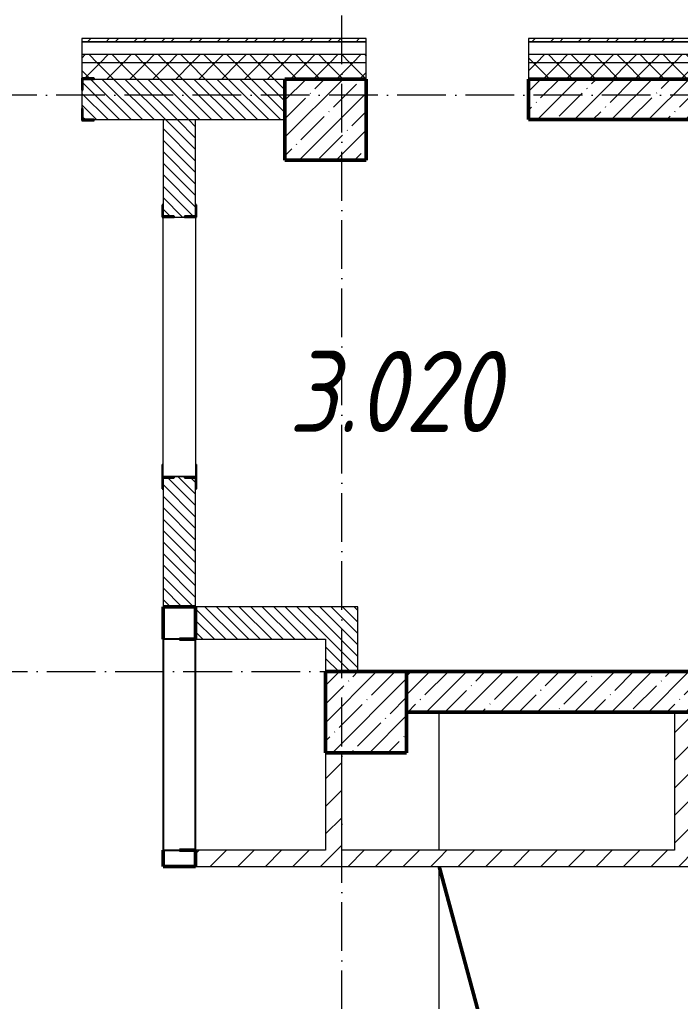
# Model space of a CAD drawing. Header units: millimetres. Extents: x -401725 to 250493, y 305116 to 802890.
# Drawn here: x 233795 to 237865, y 539016 to 545063 of the extents above; entities that cross this region are included whole.
import ezdxf

# ---------------------------------------------------------------- set-up
doc = ezdxf.new("R2010")
doc.units = ezdxf.units.MM
doc.linetypes.add('50_200_ШТРИХ_1Т_ш5_п1_п1_', pattern=[700, 500, -100, 0, -100])
for name, color, linetype, lineweight in [('A-DETL-____-OTLN-1', 7, 'Continuous', 50), ('A-FLOR-____-OTLN', 7, 'Continuous', 9), ('A-GENM-____-MCUT', 7, 'Continuous', 25), ('A-GENM-____-OTLN', 7, 'Continuous', 9), ('A-GENM-____-OTLN-1', 7, 'Continuous', 25), ('A-WALL-____-MCUT', 7, 'Continuous', 13), ('A-WALL-____-MCUT-1', 7, 'Continuous', 9), ('A-WALL-____-MCUT-2', 7, 'Continuous', 50), ('A-WALL-____-PATT-1', 7, 'Continuous', 9), ('A-WALL-FNSH-MCUT-1', 7, 'Continuous', 9), ('I-WALL-____-OTLN', 7, 'Continuous', 9), ('S-COLS-____-MCUT', 7, 'Continuous', 50), ('S-COLS-____-OTLN', 7, 'Continuous', 9), ('S-GRID-____-OTLN-1', 7, '50_200_ШТРИХ_1Т_ш5_п1_п1_', 9), ('Марки помещений', 7, 'Continuous', 9)]:
    doc.layers.add(name, color=color, linetype=linetype, lineweight=lineweight)
doc.styles.add('ISOCPEUR_I_2', font='isocpeui.ttf', dxfattribs={"width": 0.85, "height": 2.3})
pattern_1 = [(45, (142429.06, 459015.94), (-70.71068, 70.71068), []), (135, (142429.06, 459015.94), (-70.71068, -70.71068), [])]
pattern_2 = [(45, (142429.06, 459015.94), (-84.85281, 84.85281), [])]
pattern_3 = [(135, (142429.057, 459015.94), (-35.35534, -35.35534), [])]
pattern_4 = [(45, (142429.06, 459015.94), (-114.04925, 114.04925), []), (45, (142543.1, 459015.94), (-114.04925, 114.04925), [201.612, -40.322, 3.353, -36.97])]

# ---------------------------------------------------------------- blocks, each defined once
blk = doc.blocks.new('BSC_Колонна _Прямоугольная - 500х500-V103-АР1_План отверстий 3 этажа в осях 1-64_Ю-ЯЯ')
at = {"layer": 'S-COLS-____-OTLN'}
h = blk.add_hatch(dxfattribs=at)
h.set_pattern_fill('FP_108', color=256, style=0, pattern_type=2)
h.set_pattern_definition([(135, (85431.04, -93250), (-114.04925, -114.04925), []), (135, (85431.04, -93135.95), (-114.04925, -114.04925), [201.613, -40.323, 3.353, -36.97])])
h.paths.add_polyline_path([(250, 250), (-250, 250), (-250, -250), (250, -250)], flags=0)
at = {"layer": 'S-COLS-____-MCUT'}
for p, q in [((250, 250), (-250, 250)), ((-250, 250), (-250, -250)), ((250, -250), (250, 250)), ((-250, -250), (250, -250))]:
    blk.add_line(p, q, dxfattribs=at)
blk = doc.blocks.new('BSC_Колонна _Прямоугольная - 500х500-V147-АР1_План отверстий 3 этажа в осях 1-64_Ю-ЯЯ')
at = {"layer": 'S-COLS-____-OTLN'}
h = blk.add_hatch(dxfattribs=at)
h.set_pattern_fill('FP_153', color=256, style=0, pattern_type=2)
h.set_pattern_definition([(135, (81781.04, -93500), (-114.04925, -114.04925), []), (135, (81781.04, -93385.95), (-114.04925, -114.04925), [201.613, -40.323, 3.353, -36.97])])
h.paths.add_polyline_path([(250, 250), (-250, 250), (-250, -250), (250, -250)], flags=0)
at = {"layer": 'S-COLS-____-MCUT'}
for p, q in [((250, 250), (-250, 250)), ((-250, 250), (-250, -250)), ((250, -250), (250, 250)), ((-250, -250), (250, -250))]:
    blk.add_line(p, q, dxfattribs=at)
blk = doc.blocks.new('Фахверк_СКБ_Уголок - 250_2700-27497298-АР1_План отверстий 3 этажа в осях 1-64_Ю-ЯЯ')
at = {"layer": 'A-GENM-____-MCUT'}
for p, q in [((200, 181), (125, 181)), ((125, 181), (125, 106)), ((131, 106), (131, 175)), ((131, 175), (200, 175)), ((200, 175), (200, 181)), ((125, 106), (131, 106)), ((131, -6), (125, -6)), ((125, -6), (125, -81)), ((131, -75), (131, -6)), ((125, -81), (200, -81)), ((200, -75), (131, -75)), ((200, -81), (200, -75))]:
    blk.add_line(p, q, dxfattribs=at)
blk = doc.blocks.new('Фахверк_СКБ_Уголок - 200_3960-28268576-АР1_План отверстий 3 этажа в осях 1-64_Ю-ЯЯ')
at = {"layer": 'A-GENM-____-MCUT'}
for p, q in [((200, 156), (125, 156)), ((125, 156), (125, 81)), ((131, 81), (131, 150)), ((131, 150), (200, 150)), ((200, 150), (200, 156)), ((125, 81), (131, 81)), ((131, 19), (125, 19)), ((125, 19), (125, -56)), ((131, -50), (131, 19)), ((125, -56), (200, -56)), ((200, -50), (131, -50)), ((200, -56), (200, -50))]:
    blk.add_line(p, q, dxfattribs=at)
blk = doc.blocks.new('154_Стойка_СКБ_Уголок - СМ-2180_200-28268025-АР1_План отверстий 3 этажа в осях 1-64_Ю-ЯЯ')
at = {"layer": 'A-GENM-____-MCUT'}
for p, q in [((125, 156), (125, 81)), ((200, 156), (125, 156)), ((131, 81), (131, 150)), ((131, 150), (200, 150)), ((200, 150), (200, 156)), ((125, 81), (131, 81)), ((131, 19), (125, 19)), ((125, 19), (125, -56)), ((131, -50), (131, 19)), ((125, -56), (200, -56)), ((200, -50), (131, -50)), ((200, -56), (200, -50))]:
    blk.add_line(p, q, dxfattribs=at)
blk = doc.blocks.new('Стойка_Влож_Полоса боковая - Полоса-28213942-АР1_План отверстий 3 этажа в осях 1-64_Ю-ЯЯ')
at = {"layer": 'A-GENM-____-OTLN'}
for p, q in [((-5, 60), (0, 60)), ((-5, -60), (-5, 60)), ((0, -60), (-5, -60))]:
    blk.add_line(p, q, dxfattribs=at)
blk = doc.blocks.new('Стойка_Влож_Уголок_Опорный - Уголок-28213941-АР1_План отверстий 3 этажа в осях 1-64_Ю-ЯЯ')
at = {"layer": 'A-GENM-____-OTLN'}
for p, q in [((-212, -6), (-212, 0)), ((0, 0), (0, -6)), ((-212, -75), (-212, -6)), ((-212, -6), (-206, -6)), ((-6, -6), (0, -6)), ((0, -6), (0, -75)), ((-212, -75), (-206, -75)), ((-6, -75), (0, -75))]:
    blk.add_line(p, q, dxfattribs=at)
blk = doc.blocks.new('BSC_Колонна _Прямоугольная1 - 200х100 _металл_-V212-АР1_План отверстий 3 этажа в осях 1-64_Ю-ЯЯ')
at = {"layer": 'S-COLS-____-MCUT'}
for p, q in [((-100, 50), (-100, -50)), ((100, 50), (0, 50)), ((100, -50), (100, 50)), ((-100, -50), (100, -50))]:
    blk.add_line(p, q, dxfattribs=at)
blk = doc.blocks.new('BSC_Колонна _Прямоугольная1 - 200х200 _металл_-V213-АР1_План отверстий 3 этажа в осях 1-64_Ю-ЯЯ')
at = {"layer": 'S-COLS-____-MCUT'}
for p, q in [((100, 100), (-100, 100)), ((-100, 100), (-100, -100)), ((100, -100), (100, 100)), ((0, -100), (100, -100))]:
    blk.add_line(p, q, dxfattribs=at)

msp = doc.modelspace()

# ---------------------------------------------------------------- hatches: boundary and pattern name
at = {"layer": 'A-WALL-____-PATT-1'}
h = msp.add_hatch(dxfattribs=at)
h.set_pattern_fill('FP_6', color=256, style=0, pattern_type=2)
h.set_pattern_definition([(45, (142429.06, 459015.94), (-85.53659, 85.53659), []), (45, (142486.08, 459015.94), (-85.53659, 85.53659), [])])
h.paths.add_polyline_path([(243909.0567, 544926.983), (243929.0567, 544926.983), (243929.0567, 544946.983), (236929.0567, 544946.983), (236929.0567, 544926.983), (241393.0309, 544926.983)], flags=0)
h.paths.add_polyline_path([(235929.0567, 544926.983), (235929.0567, 544946.983), (234179.0567, 544946.983), (234179.0567, 544926.983), (234323.1737, 544926.983)], flags=0)
h = msp.add_hatch(dxfattribs=at)
h.set_pattern_fill('FP_4', color=256, style=0, pattern_type=2)
h.set_pattern_definition(pattern_1)
h.paths.add_polyline_path([(243909.0567, 544796.983), (243909.0567, 544846.983), (236929.0567, 544846.983), (236929.0567, 544796.983), (241393.0309, 544796.983)], flags=0)
h.paths.add_polyline_path([(235929.0567, 544796.983), (235929.0567, 544846.983), (234179.0567, 544846.983), (234179.0567, 544796.983), (234323.1737, 544796.983)], flags=0)
h.paths.add_polyline_path([(228254.0567, 544796.983), (229379.0567, 544796.983), (229379.0567, 544846.983), (228254.0567, 544846.983)], flags=0)
h.paths.add_polyline_path([(226454.0567, 544796.983), (226454.0567, 544846.983), (225329.0567, 544846.983), (225329.0567, 544796.983), (226369.5844, 544796.983)], flags=0)
h.paths.add_polyline_path([(222834.6559, 544796.983), (223529.0567, 544796.983), (223529.0567, 544846.983), (222479.0567, 544846.983), (222479.0567, 544796.983)], flags=0)
h.paths.add_polyline_path([(219479.0567, 544796.983), (220679.0567, 544796.983), (220679.0567, 544846.983), (219479.0567, 544846.983)], flags=0)
h.paths.add_polyline_path([(217679.0567, 544796.983), (217679.0567, 544846.983), (214129.0567, 544846.983), (214129.0567, 544796.983), (216648.5309, 544796.983)], flags=0)
h.paths.add_polyline_path([(212329.0567, 544796.983), (212329.0567, 544846.983), (211129.0567, 544846.983), (211129.0567, 544796.983)], flags=0)
h.paths.add_polyline_path([(206329.0567, 544796.983), (206329.0567, 544846.983), (205079.0567, 544846.983), (205079.0567, 544796.983), (206043.7451, 544796.983)], flags=0)
h.paths.add_polyline_path([(208129.0567, 544796.983), (209329.0567, 544796.983), (209329.0567, 544846.983), (208129.0567, 544846.983)], flags=0)
h.paths.add_polyline_path([(200279.0567, 544796.983), (200279.0567, 544846.983), (199079.0567, 544846.983), (199079.0567, 544796.983)], flags=0)
h.paths.add_polyline_path([(203279.0567, 544796.983), (203279.0567, 544846.983), (202079.0567, 544846.983), (202079.0567, 544796.983), (202508.8166, 544796.983)], flags=0)
h.paths.add_polyline_path([(197279.0567, 544796.983), (197279.0567, 544846.983), (196079.0567, 544846.983), (196079.0567, 544796.983)], flags=0)
h.paths.add_polyline_path([(194279.0567, 544796.983), (194279.0567, 544846.983), (192479.0567, 544846.983), (192479.0567, 544796.983)], flags=0)
h = msp.add_hatch(dxfattribs=at)
h.set_pattern_fill('FP_4', color=256, style=0, pattern_type=2)
h.set_pattern_definition(pattern_1)
h.paths.add_polyline_path([(243829.0567, 544696.983), (243909.0567, 544696.983), (243909.0567, 544796.983), (236929.0567, 544796.983), (236929.0567, 544696.983), (243779.0567, 544696.983)], flags=0)
h.paths.add_polyline_path([(235929.0567, 544696.983), (235929.0567, 544796.983), (234179.0567, 544796.983), (234179.0567, 544702.983), (234254.0567, 544702.983), (234254.0567, 544696.983), (235429.0567, 544696.983)], flags=0)
h.paths.add_polyline_path([(226379.0567, 544696.983), (226379.0567, 544702.983), (226454.0567, 544702.983), (226454.0567, 544796.983), (225329.0567, 544796.983), (225329.0567, 544696.983), (226369.5844, 544696.983)], flags=0)
h.paths.add_polyline_path([(229020.7809, 544696.983), (229304.0567, 544696.983), (229304.0567, 544702.983), (229379.0567, 544702.983), (229379.0567, 544796.983), (228254.0567, 544796.983), (228254.0567, 544702.983), (228329.0567, 544702.983), (228329.0567, 544696.983)], flags=0)
h.paths.add_polyline_path([(223454.0567, 544696.983), (223454.0567, 544702.983), (223529.0567, 544702.983), (223529.0567, 544796.983), (222479.0567, 544796.983), (222479.0567, 544702.983), (222554.0567, 544702.983), (222554.0567, 544696.983), (222834.6559, 544696.983)], flags=0)
h.paths.add_polyline_path([(220604.0567, 544696.983), (220604.0567, 544702.983), (220679.0567, 544702.983), (220679.0567, 544796.983), (219479.0567, 544796.983), (219479.0567, 544702.983), (219554.0567, 544702.983), (219554.0567, 544696.983), (220429.0567, 544696.983)], flags=0)
h.paths.add_polyline_path([(217679.0567, 544696.983), (217679.0567, 544796.983), (214129.0567, 544796.983), (214129.0567, 544702.983), (214204.0567, 544702.983), (214204.0567, 544696.983), (217179.0567, 544696.983)], flags=0)
h.paths.add_polyline_path([(211629.0567, 544696.983), (212254.0567, 544696.983), (212254.0567, 544702.983), (212329.0567, 544702.983), (212329.0567, 544796.983), (211129.0567, 544796.983), (211129.0567, 544696.983)], flags=0)
h.paths.add_polyline_path([(205679.0567, 544696.983), (206254.0567, 544696.983), (206254.0567, 544702.983), (206329.0567, 544702.983), (206329.0567, 544796.983), (205079.0567, 544796.983), (205079.0567, 544702.983), (205154.0567, 544702.983), (205154.0567, 544696.983), (205179.0567, 544696.983)], flags=0)
h.paths.add_polyline_path([(208204.0567, 544696.983), (209254.0567, 544696.983), (209254.0567, 544702.983), (209329.0567, 544702.983), (209329.0567, 544796.983), (208129.0567, 544796.983), (208129.0567, 544702.983), (208204.0567, 544702.983)], flags=0)
h.paths.add_polyline_path([(202508.8166, 544696.983), (203204.0567, 544696.983), (203204.0567, 544702.983), (203279.0567, 544702.983), (203279.0567, 544796.983), (202079.0567, 544796.983), (202079.0567, 544702.983), (202154.0567, 544702.983), (202154.0567, 544696.983)], flags=0)
h.paths.add_polyline_path([(200204.0567, 544696.983), (200204.0567, 544702.983), (200279.0567, 544702.983), (200279.0567, 544796.983), (199079.0567, 544796.983), (199079.0567, 544702.983), (199154.0567, 544702.983), (199154.0567, 544696.983), (199679.0567, 544696.983)], flags=0)
h.paths.add_polyline_path([(196154.0567, 544696.983), (197204.0567, 544696.983), (197204.0567, 544702.983), (197279.0567, 544702.983), (197279.0567, 544796.983), (196079.0567, 544796.983), (196079.0567, 544702.983), (196154.0567, 544702.983)], flags=0)
h.paths.add_polyline_path([(194204.0567, 544696.983), (194204.0567, 544702.983), (194279.0567, 544702.983), (194279.0567, 544796.983), (192479.0567, 544796.983), (192479.0567, 544696.983), (193429.0567, 544696.983)], flags=0)
h = msp.add_hatch(dxfattribs=at)
h.set_pattern_fill('FP_9', color=256, style=0, pattern_type=2)
h.set_pattern_definition(pattern_3)
h.paths.add_polyline_path([(235429.0567, 544446.983), (235429.0567, 544696.983), (234185.0567, 544696.983), (234185.0567, 544627.983), (234179.0567, 544627.983), (234179.0567, 544515.983), (234185.0567, 544515.983), (234185.0567, 544446.983), (234323.1737, 544446.983)], flags=0)
h = msp.add_hatch(dxfattribs=at)
h.set_pattern_fill('FP_12', color=256, style=0, pattern_type=2)
h.set_pattern_definition(pattern_4)
h.paths.add_polyline_path([(243679.0567, 544446.983), (243679.0567, 544696.983), (236929.0567, 544696.983), (236929.0567, 544446.983), (241393.0309, 544446.983)], flags=0)
h = msp.add_hatch(dxfattribs=at)
h.set_pattern_fill('FP_9', color=256, style=0, pattern_type=2)
h.set_pattern_definition(pattern_3)
h.paths.add_polyline_path([(234879.0567, 541446.983), (234879.0567, 542240.983), (234810.0567, 542240.983), (234810.0567, 542246.983), (234748.0567, 542246.983), (234748.0567, 542240.983), (234679.0567, 542240.983), (234679.0567, 541446.983), (234779.0567, 541446.983)], flags=0)
h.paths.add_polyline_path([(234810.0567, 543846.983), (234810.0567, 543852.983), (234879.0567, 543852.983), (234879.0567, 544446.983), (234679.0567, 544446.983), (234679.0567, 543852.983), (234748.0567, 543852.983), (234748.0567, 543846.983)], flags=0)
h = msp.add_hatch(dxfattribs=at)
h.set_pattern_fill('FP_9', color=256, style=0, pattern_type=2)
h.set_pattern_definition(pattern_3)
h.paths.add_polyline_path([(235679.0567, 541246.983), (235679.0567, 541446.983), (234879.0567, 541446.983), (234879.0567, 541246.983)], flags=0)
h = msp.add_hatch(dxfattribs=at)
h.set_pattern_fill('FP_9', color=256, style=0, pattern_type=2)
h.set_pattern_definition(pattern_3)
h.paths.add_polyline_path([(235879.0567, 541046.983), (235879.0567, 541446.983), (235679.0567, 541446.983), (235679.0567, 541046.983)], flags=0)
h = msp.add_hatch(dxfattribs=at)
h.set_pattern_fill('FP_12', color=256, style=0, pattern_type=2)
h.set_pattern_definition(pattern_4)
h.paths.add_polyline_path([(243179.0567, 540796.983), (243179.0567, 541046.983), (236179.0567, 541046.983), (236179.0567, 540796.983), (241393.0309, 540796.983)], flags=0)
h = msp.add_hatch(dxfattribs=at)
h.set_pattern_fill('FP_7', color=256, style=0, pattern_type=2)
h.set_pattern_definition(pattern_2)
h.paths.add_polyline_path([(237929.0567, 539946.983), (237929.0567, 540796.983), (237829.0567, 540796.983), (237829.0567, 539946.983), (237858.1023, 539946.983)], flags=0)
h = msp.add_hatch(dxfattribs=at)
h.set_pattern_fill('FP_7', color=256, style=0, pattern_type=2)
h.set_pattern_definition(pattern_2)
h.paths.add_polyline_path([(235779.0567, 539946.983), (235779.0567, 540546.983), (235679.0567, 540546.983), (235679.0567, 539946.983)], flags=0)
h = msp.add_hatch(dxfattribs=at)
h.set_pattern_fill('FP_7', color=256, style=0, pattern_type=2)
h.set_pattern_definition(pattern_2)
h.paths.add_polyline_path([(234879.0567, 539846.983), (236379.0567, 539846.983), (236379.0567, 539946.983), (234879.0567, 539946.983), (234879.0567, 539858.0941)], flags=0)
h = msp.add_hatch(dxfattribs=at)
h.set_pattern_fill('FP_7', color=256, style=0, pattern_type=2)
h.set_pattern_definition(pattern_2)
h.paths.add_polyline_path([(241429.0567, 539846.983), (241429.0567, 539946.983), (236379.0567, 539946.983), (236379.0567, 539846.983), (241393.0309, 539846.983)], flags=0)

# ---------------------------------------------------------------- linework, layer by layer
msp.add_lwpolyline([(234679.0567, 539946.983), (234879.0567, 539946.983), (234879.0567, 541246.983), (234679.0567, 541246.983)], close=True)
at = {"layer": 'A-DETL-____-OTLN-1'}
msp.add_line((236379.0567, 539846.983), (243179.0567, 514696.983), dxfattribs=at)
at = {"layer": 'A-FLOR-____-OTLN'}
for p, q in [((236379.0567, 539946.983), (236379.0567, 540796.983)), ((236379.0567, 538596.983), (236379.0567, 539846.983))]:
    msp.add_line(p, q, dxfattribs=at)
at = {"layer": 'A-WALL-____-MCUT'}
for p, q in [((235929.0567, 544926.983), (234179.0567, 544926.983)), ((234179.0567, 544926.983), (234179.0567, 544702.983)), ((235929.0567, 544696.983), (235929.0567, 544926.983)), ((243909.0567, 544926.983), (236929.0567, 544926.983)), ((236929.0567, 544926.983), (236929.0567, 544696.983)), ((234179.0567, 544627.983), (234179.0567, 544515.983)), ((234254.0567, 544446.983), (235429.0567, 544446.983)), ((234679.0567, 544446.983), (234679.0567, 543921.983)), ((234879.0567, 543921.983), (234879.0567, 544446.983)), ((234748.0567, 543846.983), (234810.0567, 543846.983)), ((234810.0567, 542246.983), (234748.0567, 542246.983)), ((234679.0567, 542171.983), (234679.0567, 541446.983)), ((234879.0567, 541446.983), (234879.0567, 542171.983)), ((235879.0567, 541446.983), (234879.0567, 541446.983)), ((235879.0567, 541046.983), (235879.0567, 541446.983)), ((234879.0567, 541246.983), (235679.0567, 541246.983)), ((235679.0567, 541246.983), (235679.0567, 541046.983))]:
    msp.add_line(p, q, dxfattribs=at)
at = {"layer": 'A-WALL-____-MCUT-1'}
for p, q in [((235929.0567, 544846.983), (234179.0567, 544846.983)), ((243909.0567, 544846.983), (236929.0567, 544846.983)), ((235929.0567, 544796.983), (234179.0567, 544796.983)), ((243909.0567, 544796.983), (236929.0567, 544796.983)), ((234254.0567, 544696.983), (235429.0567, 544696.983))]:
    msp.add_line(p, q, dxfattribs=at)
at = {"layer": 'A-WALL-____-MCUT-2'}
for p, q in [((236929.0567, 544696.983), (243679.0567, 544696.983)), ((236929.0567, 544696.983), (236929.0567, 544446.983)), ((243679.0567, 544446.983), (236929.0567, 544446.983)), ((243179.0567, 541046.983), (236179.0567, 541046.983)), ((236179.0567, 540796.983), (243179.0567, 540796.983))]:
    msp.add_line(p, q, dxfattribs=at)
at = {"layer": 'A-WALL-FNSH-MCUT-1'}
for p, q in [((235929.0567, 544946.983), (234179.0567, 544946.983)), ((234179.0567, 544946.983), (234179.0567, 544926.983)), ((234179.0567, 544926.983), (235929.0567, 544926.983)), ((235929.0567, 544926.983), (235929.0567, 544946.983)), ((243929.0567, 544946.983), (236929.0567, 544946.983)), ((236929.0567, 544946.983), (236929.0567, 544926.983)), ((236929.0567, 544926.983), (243909.0567, 544926.983)), ((237829.0567, 540796.983), (237829.0567, 539946.983)), ((235679.0567, 540546.983), (235679.0567, 539946.983)), ((235779.0567, 539946.983), (235779.0567, 540546.983)), ((235679.0567, 539946.983), (234879.0567, 539946.983)), ((237829.0567, 539946.983), (235779.0567, 539946.983)), ((234879.0567, 539846.983), (241429.0567, 539846.983))]:
    msp.add_line(p, q, dxfattribs=at)
at = {"layer": 'I-WALL-____-OTLN'}
for p, q in [((234679.0567, 542246.983), (234679.0567, 543846.983)), ((234879.0567, 543846.983), (234879.0567, 542246.983))]:
    msp.add_line(p, q, dxfattribs=at)
at = {"layer": 'S-GRID-____-OTLN-1', "color": 251, "ltscale": 0.6, "true_color": 0x636466}
for p, q in [((235779.0567, 498996.983), (235779.0567, 549908.7924)), ((246503.4633, 544596.983), (137760.2865, 544596.983)), ((137760.2865, 541046.983), (246503.4633, 541046.983))]:
    msp.add_line(p, q, dxfattribs=at)

# ---------------------------------------------------------------- block references
at = {"layer": 'A-GENM-____-OTLN'}
for name, p, rotation in [('Стойка_Влож_Уголок_Опорный - Уголок-28213941-АР1_План отверстий 3 этажа в осях 1-64_Ю-ЯЯ', (234673.0567, 542246.983), 180), ('Стойка_Влож_Полоса боковая - Полоса-28213942-АР1_План отверстий 3 этажа в осях 1-64_Ю-ЯЯ', (234779.0567, 542246.983), 270)]:
    msp.add_blockref(name, p, dxfattribs=dict(at, rotation=rotation))
at = {"layer": 'A-GENM-____-OTLN-1'}
msp.add_blockref('Фахверк_СКБ_Уголок - 250_2700-27497298-АР1_План отверстий 3 этажа в осях 1-64_Ю-ЯЯ', (234054.0567, 544521.983), dxfattribs=at)
for name, p, rotation in [('Фахверк_СКБ_Уголок - 200_3960-28268576-АР1_План отверстий 3 этажа в осях 1-64_Ю-ЯЯ', (234829.0567, 543721.983), 90), ('154_Стойка_СКБ_Уголок - СМ-2180_200-28268025-АР1_План отверстий 3 этажа в осях 1-64_Ю-ЯЯ', (234729.0567, 542371.983), 270)]:
    msp.add_blockref(name, p, dxfattribs=dict(at, rotation=rotation))
at = {"layer": 'S-COLS-____-OTLN', "rotation": 269.9999999999997}
for name, p in [('BSC_Колонна _Прямоугольная - 500х500-V103-АР1_План отверстий 3 этажа в осях 1-64_Ю-ЯЯ', (235679.0567, 544446.983)), ('BSC_Колонна _Прямоугольная - 500х500-V147-АР1_План отверстий 3 этажа в осях 1-64_Ю-ЯЯ', (235929.0567, 540796.983))]:
    msp.add_blockref(name, p, dxfattribs=at)
at = {"layer": 'S-COLS-____-OTLN'}
for name, p in [('BSC_Колонна _Прямоугольная1 - 200х200 _металл_-V213-АР1_План отверстий 3 этажа в осях 1-64_Ю-ЯЯ', (234779.0567, 541346.983)), ('BSC_Колонна _Прямоугольная1 - 200х100 _металл_-V212-АР1_План отверстий 3 этажа в осях 1-64_Ю-ЯЯ', (234779.0567, 539896.983))]:
    msp.add_blockref(name, p, dxfattribs=at)

# ---------------------------------------------------------------- texts
at = {"layer": 'Марки помещений', "insert": (235452.1991, 543022.6882), "char_height": 500, "width": 785.65375, "attachment_point": 1, "style": 'ISOCPEUR_I_2'}
msp.add_mtext('3.020', dxfattribs=at)

doc.saveas('drawing.dxf')
